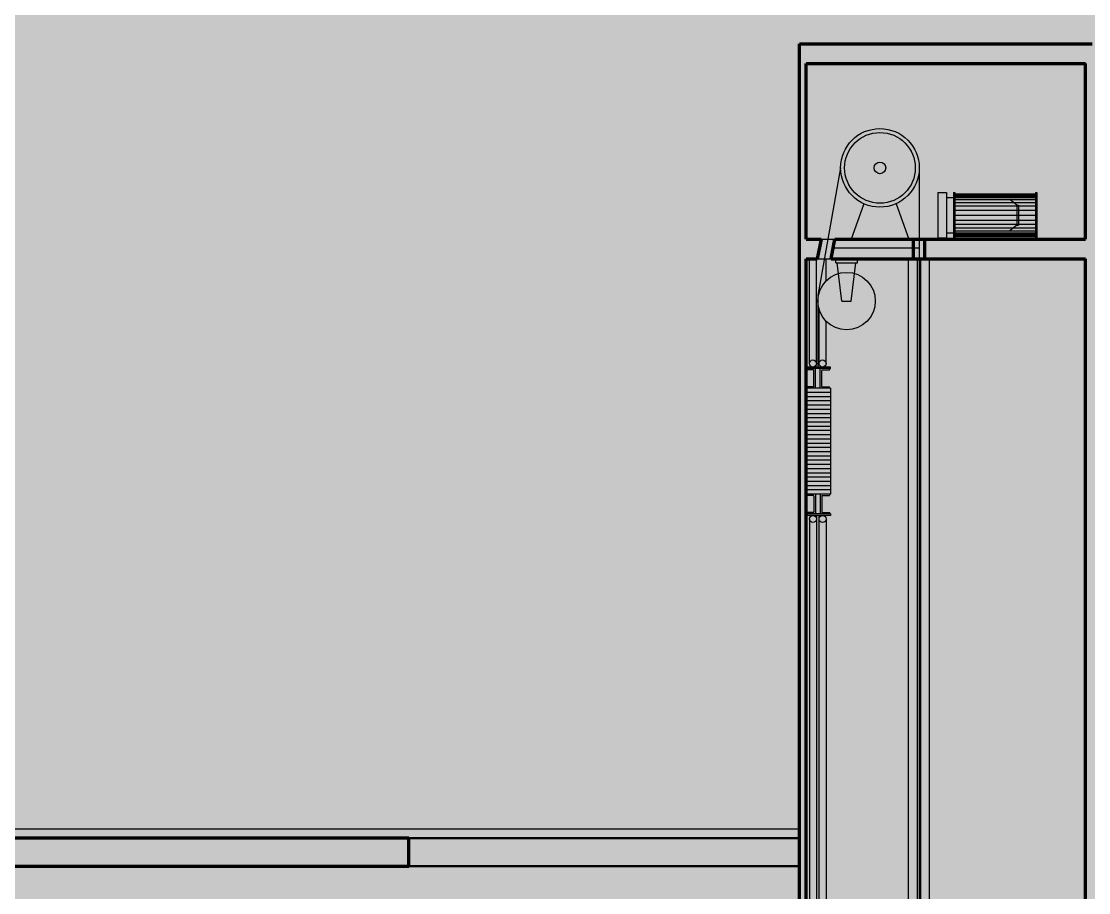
# Model space of a CAD drawing. Header units: millimetres. Extents: x 401 to 30661, y 2016 to 22119.
# Drawn here: x 23293 to 23858, y 13736 to 14198 of the extents above; entities that cross this region are included whole.
import ezdxf

# ---------------------------------------------------------------- set-up
doc = ezdxf.new("R2010")
doc.units = ezdxf.units.MM
for name, color, linetype, lineweight, true_color in [('1ST', 51, 'Continuous', 50, 0x7debff), ('3RD', 140, 'Continuous', 25, 0x7debff), ('4TH DETAILS', 125, 'Continuous', 15, 0x39ffb0)]:
    doc.layers.add(name, color=color, linetype=linetype, lineweight=lineweight, true_color=true_color)
doc.layers.add('BACKGROUND', color=7, linetype='Continuous', true_color=0x000000)
for name, color, linetype, lineweight, true_color, transparency in [('GLOW-CYAN', 7, 'Continuous', 100, 0x7debff, 0.8), ('GLOW-CYAN-2', 7, 'Continuous', 50, 0x7debff, 0.8), ('GLOW-EMERALD-2', 7, 'Continuous', 30, 0x39ffb0, 0.8), ('hatch', 253, 'Continuous', 9, 0x7debff, 0.55)]:
    doc.layers.add(name, color=color, linetype=linetype, lineweight=lineweight, true_color=true_color, transparency=transparency)

msp = doc.modelspace()

# ---------------------------------------------------------------- hatches: boundary and pattern name
at = {"layer": 'BACKGROUND'}
h = msp.add_hatch(color=256, dxfattribs=at)
h.dxf.hatch_style = 1
h.paths.add_polyline_path([(400.723, 2015.745), (30660.634, 2015.745), (30660.634, 22119.328), (400.723, 22119.328)])
at = {"layer": 'hatch'}
h = msp.add_hatch(color=256, dxfattribs=at)
h.dxf.hatch_style = 1
h.paths.add_polyline_path([(22802.664, 14593.018), (22768.957, 14593.018), (22735.254, 14510.462), (22760.592, 14525.978), (22454.64, 13776.554), (22437.749, 13781.726), (22423.633, 13747.151), (22440.525, 13741.979), (22291.726, 13377.498), (22279.058, 13393.014), (22262.206, 13351.736), (22279.058, 13310.458), (22291.726, 13325.974), (22440.525, 12961.493), (22447.282, 12963.562), (22296.794, 13332.181), (22309.463, 13347.697), (22307.814, 13351.736), (22309.463, 13355.776), (22296.794, 13371.292), (22447.282, 13739.91), (22464.174, 13734.738), (22470.564, 13750.391), (22471.663, 13750.391), (23187.816, 13750.391), (23187.816, 13765.256), (22476.632, 13765.256), (22478.289, 13769.313), (22461.397, 13774.485), (22770.727, 14532.185), (22802.664, 14551.742), (22802.664, 14571.296), (24762.256, 14571.296), (24762.256, 14551.742), (24804.328, 14525.978), (25109.972, 13777.307), (25086.324, 13770.066), (25088.287, 13765.256), (24377.426, 13765.256), (24377.426, 13750.391), (25093.256, 13750.391), (25094.356, 13750.391), (25100.746, 13734.738), (25124.394, 13741.979), (25273.193, 13377.498), (25255.457, 13355.776), (25257.106, 13351.736), (25255.457, 13347.697), (25268.126, 13332.181), (25117.638, 12963.562), (25100.746, 12968.734), (25094.356, 12953.081), (24377.426, 12953.081), (24377.426, 12938.216), (25088.287, 12938.216), (25079.874, 12917.608), (25096.766, 12912.436), (24794.193, 12171.287), (24768.855, 12155.771), (24765.557, 12147.692), (22799.362, 12147.692), (22796.064, 12155.771), (22770.727, 12171.287), (22467.846, 12913.189), (22461.09, 12911.12), (22760.592, 12177.494), (22735.254, 12193.01), (22768.957, 12110.454), (24795.962, 12110.454), (24829.666, 12193.01), (24804.328, 12177.494), (25103.523, 12910.368), (25120.414, 12905.196), (25141.286, 12956.321), (25124.394, 12961.493), (25273.193, 13325.974), (25285.862, 13310.458), (25302.714, 13351.736), (25285.862, 13393.014), (25278.261, 13383.704), (25131.151, 13744.048), (25141.286, 13747.151), (25126.864, 13782.479), (25116.729, 13779.376), (24814.463, 14519.772), (24829.666, 14510.462), (24795.962, 14593.018), (24762.256, 14593.018), (24762.256, 14577.502), (22802.664, 14577.502)])
h.paths.add_polyline_path([(24377.426, 13765.256), (24353.117, 13765.256), (24353.117, 13750.391), (24377.426, 13750.391)], flags=17)
h.paths.add_polyline_path([(24353.117, 13765.256), (24066.92, 13765.256), (24066.92, 13750.391), (24353.117, 13750.391)], flags=17)
h.paths.add_polyline_path([(23211.705, 13765.256), (23187.816, 13765.256), (23187.816, 13750.391), (23211.705, 13750.391)], flags=17)
h.paths.add_polyline_path([(23497.999, 13765.256), (23211.705, 13765.256), (23211.705, 13750.391), (23497.999, 13750.391)], flags=17)
h.paths.add_polyline_path([(23765.255, 14082.542), (23723.705, 14082.542), (23721.645, 14072.198), (23765.255, 14072.198)], flags=16)
h.paths.add_polyline_path([(23860.04, 14185.982), (23704.88, 14185.982), (23704.88, 12147.692), (23708.49, 12147.692), (23708.49, 14072.198), (23714.286, 14072.198), (23716.346, 14082.542), (23708.49, 14082.542), (23708.49, 14175.638), (23856.43, 14175.638), (23856.43, 14082.542), (23771.266, 14082.542), (23771.266, 14072.198), (23856.43, 14072.198), (23856.43, 12147.692), (23860.04, 12147.692)], flags=17)
h.paths.add_polyline_path([(23187.816, 12953.081), (22470.564, 12953.081), (22464.174, 12968.734), (22423.633, 12956.321), (22444.198, 12905.948), (22484.738, 12918.361), (22476.632, 12938.216), (23187.816, 12938.216)], flags=17)
h.paths.add_polyline_path([(23497.999, 12953.081), (23211.705, 12953.081), (23211.705, 12938.216), (23497.999, 12938.216)], flags=17)
h.paths.add_polyline_path([(23211.705, 12953.081), (23187.816, 12953.081), (23187.816, 12938.216), (23211.705, 12938.216)], flags=17)
h.paths.add_polyline_path([(24377.426, 12953.081), (24353.117, 12953.081), (24353.117, 12938.216), (24377.426, 12938.216)], flags=17)
h.paths.add_polyline_path([(24353.117, 12953.081), (24066.92, 12953.081), (24066.92, 12938.216), (24353.117, 12938.216)], flags=17)

# ---------------------------------------------------------------- linework, layer by layer
at = {"layer": '1ST', "linetype": 'Continuous', "extrusion": (0, 1, -2e-16)}
for p, q in [((23704.88, 14185.982, -0.389), (23860.04, 14185.982, -0.389)), ((23704.88, 12147.692, -0.389), (23704.88, 14185.982, -0.389)), ((23708.49, 14175.638, -0.389), (23856.43, 14175.638, -0.389)), ((23708.49, 14082.542, -0.389), (23708.49, 14175.638, -0.389)), ((23856.43, 14082.542, -0.389), (23856.43, 14175.638, -0.389)), ((23708.49, 14082.542, -0.389), (23716.346, 14082.542, -0.389)), ((23723.705, 14082.542, -0.389), (23856.43, 14082.542, -0.389)), ((23708.49, 14072.198, -0.389), (23714.286, 14072.198, -0.389)), ((23708.49, 12147.692, -0.389), (23708.49, 14072.198, -0.389)), ((23721.645, 14072.198, -0.389), (23856.43, 14072.198, -0.389)), ((23856.43, 12147.692, -0.389), (23856.43, 14072.198, -0.389)), ((23497.999, 13765.256, -0.389), (22476.632, 13765.256, -0.389)), ((22471.663, 13750.391, -0.389), (23497.999, 13750.391, -0.389))]:
    msp.add_line(p, q, dxfattribs=at)
at = {"layer": '1ST', "linetype": 'Continuous'}
for p, q in [((23716.346, 14082.542, -0.389), (23714.286, 14072.198, -0.389)), ((23721.645, 14072.198, -0.389), (23723.705, 14082.542, -0.389)), ((23765.255, 14082.542, -0.389), (23765.255, 14072.198, -0.389)), ((23771.266, 14082.542, -0.389), (23771.266, 14072.198, -0.389)), ((23497.999, 13750.391, -0.389), (23497.999, 13765.256, -0.389))]:
    msp.add_line(p, q, dxfattribs=at)
at = {"layer": '3RD', "linetype": 'Continuous'}
for p, q in [((23704.88, 13765.256, -0.389), (23497.999, 13765.256, -0.389)), ((23704.88, 13750.391, -0.389), (23497.999, 13750.391, -0.389))]:
    msp.add_line(p, q, dxfattribs=at)
at = {"layer": '4TH DETAILS', "ltscale": 0.3}
for p, q in [((23726.764, 14120.337, -0.389), (23714.661, 14052.763, -0.389)), ((23768.404, 14120.337, -0.389), (23768.404, 13205.253, -0.389)), ((23778.312, 14107.254, -0.389), (23782.801, 14107.254, -0.389)), ((23778.312, 14107.254, -0.389), (23778.312, 14083.313, -0.389)), ((23782.801, 14107.254, -0.389), (23782.801, 14083.313, -0.389)), ((23786.542, 14107.254, -0.389), (23787.29, 14107.254, -0.389)), ((23786.542, 14107.254, -0.389), (23786.542, 14083.313, -0.389)), ((23787.29, 14107.254, -0.389), (23787.29, 14083.313, -0.389)), ((23829.935, 14107.254, -0.389), (23830.683, 14107.254, -0.389)), ((23829.935, 14107.254, -0.389), (23829.935, 14083.313, -0.389)), ((23830.683, 14107.254, -0.389), (23830.683, 14083.313, -0.389)), ((23739.069, 14101.338, -0.389), (23732.25, 14082.542, -0.389)), ((23756.099, 14101.338, -0.389), (23762.918, 14082.542, -0.389)), ((23782.801, 14104.62, -0.389), (23786.542, 14104.62, -0.389)), ((23787.29, 14106.506, -0.389), (23829.935, 14106.506, -0.389)), ((23787.29, 14106.132, -0.389), (23829.935, 14106.132, -0.389)), ((23787.29, 14105.384, -0.389), (23829.935, 14105.384, -0.389)), ((23787.29, 14104.635, -0.389), (23829.935, 14104.635, -0.389)), ((23787.29, 14103.513, -0.389), (23829.935, 14103.513, -0.389)), ((23787.29, 14102.017, -0.389), (23829.935, 14102.017, -0.389)), ((23820.174, 14100.521, -0.389), (23816.433, 14103.513, -0.389)), ((23787.29, 14100.147, -0.389), (23829.935, 14100.147, -0.389)), ((23787.29, 14097.902, -0.389), (23829.935, 14097.902, -0.389)), ((23820.174, 14100.521, -0.389), (23820.922, 14100.521, -0.389)), ((23820.174, 14100.521, -0.389), (23820.174, 14090.047, -0.389)), ((23820.922, 14100.521, -0.389), (23820.922, 14090.047, -0.389)), ((23787.29, 14095.284, -0.389), (23829.935, 14095.284, -0.389)), ((23787.29, 14092.665, -0.389), (23829.935, 14092.665, -0.389)), ((23787.29, 14090.421, -0.389), (23829.935, 14090.421, -0.389)), ((23820.174, 14090.047, -0.389), (23816.433, 14087.054, -0.389)), ((23820.174, 14090.047, -0.389), (23820.922, 14090.047, -0.389)), ((23782.801, 14085.947, -0.389), (23786.542, 14085.947, -0.389)), ((23787.29, 14088.55, -0.389), (23829.935, 14088.55, -0.389)), ((23787.29, 14087.054, -0.389), (23829.935, 14087.054, -0.389)), ((23787.29, 14085.932, -0.389), (23829.935, 14085.932, -0.389)), ((23787.29, 14085.184, -0.389), (23829.935, 14085.184, -0.389)), ((23787.29, 14084.435, -0.389), (23829.935, 14084.435, -0.389)), ((23716.346, 14082.542, -0.389), (23714.286, 14072.198, -0.389)), ((23716.346, 14082.542, -0.389), (23723.705, 14082.542, -0.389)), ((23723.705, 14082.542, -0.389), (23721.645, 14072.198, -0.389)), ((23778.312, 14083.313, -0.389), (23782.801, 14083.313, -0.389)), ((23786.542, 14083.313, -0.389), (23787.29, 14083.313, -0.389)), ((23787.29, 14084.061, -0.389), (23829.935, 14084.061, -0.389)), ((23829.935, 14083.313, -0.389), (23830.683, 14083.313, -0.389)), ((23768.404, 14077.843, -0.389), (23722.769, 14077.843, -0.389)), ((23710.196, 14016.688, -0.389), (23710.196, 14072.198, -0.389)), ((23713.937, 14016.688, -0.389), (23713.937, 14072.198, -0.389)), ((23714.286, 14072.198, -0.389), (23721.645, 14072.198, -0.389)), ((23719.032, 14060.322, -0.389), (23719.032, 14072.198, -0.389)), ((23724.126, 14070.035, -0.389), (23724.126, 14072.198, -0.389)), ((23724.126, 14070.035, -0.389), (23735.657, 14070.035, -0.389)), ((23727.404, 14049.753, -0.389), (23724.972, 14069.953, -0.389)), ((23732.379, 14049.753, -0.389), (23734.811, 14069.953, -0.389)), ((23735.657, 14070.035, -0.389), (23735.657, 14072.198, -0.389)), ((23762.791, 13208.984, -0.389), (23762.791, 14072.198, -0.389)), ((23767.493, 13206.194, -0.389), (23767.493, 14072.198, -0.389)), ((23769.196, 13208.213, -0.389), (23769.196, 14072.198, -0.389)), ((23773.866, 13208.599, -0.389), (23773.866, 14072.198, -0.389)), ((23714.661, 14050.854, -0.389), (23714.661, 14014.774, -0.389)), ((23715.292, 14016.688, -0.389), (23715.292, 14045.456, -0.389)), ((23727.404, 14049.753, -0.389), (23732.379, 14049.753, -0.389)), ((23719.032, 14016.688, -0.389), (23719.032, 14039.184, -0.389)), ((23721.401, 14014.774, -0.389), (23708.49, 14014.774, -0.389)), ((23721.401, 14014.026, -0.389), (23708.49, 14014.026, -0.389)), ((23712.387, 14013.278, -0.389), (23708.595, 14013.278, -0.389)), ((23712.611, 14004.525, -0.389), (23712.611, 14013.054, -0.389)), ((23713.359, 14003.552, -0.389), (23713.359, 14014.026, -0.389)), ((23715.963, 14003.552, -0.389), (23715.963, 14014.026, -0.389)), ((23716.711, 14004.525, -0.389), (23716.711, 14013.054, -0.389)), ((23716.936, 14013.278, -0.389), (23720.727, 14013.278, -0.389)), ((23720.952, 14013.503, -0.389), (23720.952, 14014.026, -0.389)), ((23721.401, 14014.026, -0.389), (23721.401, 14014.774, -0.389)), ((23721.395, 14003.552, -0.389), (23708.49, 14003.552, -0.389)), ((23721.395, 14001.308, -0.389), (23708.49, 14001.308, -0.389)), ((23712.387, 14004.3, -0.389), (23708.674, 14004.3, -0.389)), ((23716.936, 14004.3, -0.389), (23720.649, 14004.3, -0.389)), ((23720.873, 14003.552, -0.389), (23720.873, 14004.076, -0.389)), ((23721.395, 14003.552, -0.389), (23721.395, 13947.441, -0.389)), ((23721.395, 13999.063, -0.389), (23708.49, 13999.063, -0.389)), ((23721.395, 13996.819, -0.389), (23708.49, 13996.819, -0.389)), ((23721.395, 13994.574, -0.389), (23708.49, 13994.574, -0.389)), ((23721.395, 13992.33, -0.389), (23708.49, 13992.33, -0.389)), ((23721.395, 13990.086, -0.389), (23708.49, 13990.086, -0.389)), ((23721.395, 13987.841, -0.389), (23708.49, 13987.841, -0.389)), ((23721.395, 13985.597, -0.389), (23708.49, 13985.597, -0.389)), ((23721.395, 13983.352, -0.389), (23708.49, 13983.352, -0.389)), ((23721.395, 13984.541, -0.389), (23721.45, 13984.541, -0.389)), ((23721.395, 13981.108, -0.389), (23708.49, 13981.108, -0.389)), ((23721.395, 13978.863, -0.389), (23708.49, 13978.863, -0.389)), ((23721.395, 13976.619, -0.389), (23708.49, 13976.619, -0.389)), ((23721.395, 13974.374, -0.389), (23708.49, 13974.374, -0.389)), ((23721.395, 13972.13, -0.389), (23708.49, 13972.13, -0.389)), ((23721.395, 13969.886, -0.389), (23708.49, 13969.886, -0.389)), ((23721.395, 13967.641, -0.389), (23708.49, 13967.641, -0.389)), ((23721.395, 13965.397, -0.389), (23708.49, 13965.397, -0.389)), ((23721.395, 13963.152, -0.389), (23708.49, 13963.152, -0.389)), ((23721.395, 13960.908, -0.389), (23708.49, 13960.908, -0.389)), ((23721.395, 13958.663, -0.389), (23708.49, 13958.663, -0.389)), ((23721.395, 13956.419, -0.389), (23708.49, 13956.419, -0.389)), ((23721.395, 13954.175, -0.389), (23708.49, 13954.175, -0.389)), ((23721.395, 13951.93, -0.389), (23708.49, 13951.93, -0.389)), ((23721.395, 13949.686, -0.389), (23708.49, 13949.686, -0.389)), ((23721.395, 13947.441, -0.389), (23708.49, 13947.441, -0.389)), ((23712.387, 13946.693, -0.389), (23708.674, 13946.693, -0.389)), ((23712.611, 13946.469, -0.389), (23712.611, 13937.94, -0.389)), ((23713.359, 13947.441, -0.389), (23713.359, 13936.967, -0.389)), ((23715.963, 13947.441, -0.389), (23715.963, 13936.967, -0.389)), ((23716.711, 13946.469, -0.389), (23716.711, 13937.94, -0.389)), ((23716.936, 13946.693, -0.389), (23720.649, 13946.693, -0.389)), ((23720.873, 13947.441, -0.389), (23720.873, 13946.917, -0.389)), ((23712.387, 13937.715, -0.389), (23708.595, 13937.715, -0.389)), ((23716.936, 13937.715, -0.389), (23720.727, 13937.715, -0.389)), ((23720.952, 13937.491, -0.389), (23720.952, 13936.967, -0.389)), ((23721.401, 13936.967, -0.389), (23708.49, 13936.967, -0.389)), ((23721.401, 13936.219, -0.389), (23708.49, 13936.219, -0.389)), ((23710.196, 13934.306, -0.389), (23710.196, 12158.036, -0.389)), ((23713.892, 13936.219, -0.389), (23713.892, 12920.724, -0.389)), ((23713.892, 13936.219, -0.389), (23713.892, 12920.724, -0.389)), ((23715.247, 13936.219, -0.389), (23715.247, 12920.724, -0.389)), ((23715.247, 13936.219, -0.389), (23715.247, 12920.724, -0.389)), ((23715.247, 13936.219, -0.389), (23715.247, 12920.724, -0.389)), ((23719.032, 13934.306, -0.389), (23719.032, 12158.036, -0.389)), ((23721.401, 13936.967, -0.389), (23721.401, 13936.219, -0.389))]:
    msp.add_line(p, q, dxfattribs=at)
at = {"layer": '4TH DETAILS', "linetype": 'Continuous', "extrusion": (0, 1, -2e-16)}
msp.add_line((22813.137, 13770.191, -0.389), (23704.88, 13770.191, -0.389), dxfattribs=at)
at = {"layer": '4TH DETAILS', "ltscale": 0.3}
for centre, radius in [((23747.584, 14120.337, -0.389), 20.82), ((23747.584, 14120.337, -0.389), 18.735), ((23747.584, 14120.337, -0.389), 3.088), ((23729.892, 14049.753, -0.389), 15.23), ((23712.066, 14016.688, -0.389), 1.87), ((23717.162, 14016.688, -0.389), 1.87), ((23712.066, 13934.306, -0.389), 1.87), ((23717.162, 13934.306, -0.389), 1.87)]:
    msp.add_circle(centre, radius, dxfattribs=at)
for centre, start, end in [((23708.595, 14013.503, -0.389), 242.04353, 270), ((23708.595, 14013.503, -0.389), 242.04353, 270), ((23712.387, 14013.054, -0.389), 0, 90), ((23716.936, 14013.054, -0.389), 90, 180), ((23720.727, 14013.503, -0.389), 270, 0), ((23720.727, 14013.503, -0.389), 270, 0), ((23708.674, 14004.076, -0.389), 90, 145.0161), ((23712.387, 14004.525, -0.389), 270, 0), ((23716.936, 14004.525, -0.389), 180, 270), ((23720.649, 14004.076, -0.389), 0, 90), ((23708.674, 13946.917, -0.389), 214.9839, 270), ((23712.387, 13946.469, -0.389), 0, 90), ((23716.936, 13946.469, -0.389), 90, 180), ((23720.649, 13946.917, -0.389), 270, 0), ((23708.595, 13937.491, -0.389), 90, 117.95647), ((23708.595, 13937.491, -0.389), 90, 117.95647), ((23712.387, 13937.94, -0.389), 270, 0), ((23716.936, 13937.94, -0.389), 180, 270), ((23720.727, 13937.491, -0.389), 0, 90), ((23720.727, 13937.491, -0.389), 0, 90)]:
    msp.add_arc(centre, 0.224, start, end, dxfattribs=at)
at = {"layer": 'GLOW-CYAN', "linetype": 'Continuous', "extrusion": (0, 1, -2e-16)}
for p, q in [((23704.88, 14185.982, -0.389), (23860.04, 14185.982, -0.389)), ((23704.88, 12147.692, -0.389), (23704.88, 14185.982, -0.389)), ((23708.49, 14175.638, -0.389), (23856.43, 14175.638, -0.389)), ((23708.49, 14082.542, -0.389), (23708.49, 14175.638, -0.389)), ((23856.43, 14082.542, -0.389), (23856.43, 14175.638, -0.389)), ((23708.49, 14082.542, -0.389), (23716.346, 14082.542, -0.389)), ((23723.705, 14082.542, -0.389), (23856.43, 14082.542, -0.389)), ((23708.49, 14072.198, -0.389), (23714.286, 14072.198, -0.389)), ((23708.49, 12147.692, -0.389), (23708.49, 14072.198, -0.389)), ((23721.645, 14072.198, -0.389), (23856.43, 14072.198, -0.389)), ((23856.43, 12147.692, -0.389), (23856.43, 14072.198, -0.389)), ((23497.999, 13765.256, -0.389), (22476.632, 13765.256, -0.389)), ((22471.663, 13750.391, -0.389), (23497.999, 13750.391, -0.389))]:
    msp.add_line(p, q, dxfattribs=at)
at = {"layer": 'GLOW-CYAN', "linetype": 'Continuous'}
for p, q in [((23716.346, 14082.542, -0.389), (23714.286, 14072.198, -0.389)), ((23721.645, 14072.198, -0.389), (23723.705, 14082.542, -0.389)), ((23765.255, 14082.542, -0.389), (23765.255, 14072.198, -0.389)), ((23771.266, 14082.542, -0.389), (23771.266, 14072.198, -0.389)), ((23497.999, 13750.391, -0.389), (23497.999, 13765.256, -0.389))]:
    msp.add_line(p, q, dxfattribs=at)
at = {"layer": 'GLOW-CYAN-2', "linetype": 'Continuous'}
for p, q in [((23704.88, 13765.256, -0.389), (23497.999, 13765.256, -0.389)), ((23704.88, 13750.391, -0.389), (23497.999, 13750.391, -0.389))]:
    msp.add_line(p, q, dxfattribs=at)
at = {"layer": 'GLOW-EMERALD-2', "ltscale": 0.3}
for p, q in [((23726.764, 14120.337, -0.389), (23714.661, 14052.763, -0.389)), ((23768.404, 14120.337, -0.389), (23768.404, 13205.253, -0.389)), ((23778.312, 14107.254, -0.389), (23782.801, 14107.254, -0.389)), ((23778.312, 14107.254, -0.389), (23778.312, 14083.313, -0.389)), ((23782.801, 14107.254, -0.389), (23782.801, 14083.313, -0.389)), ((23786.542, 14107.254, -0.389), (23787.29, 14107.254, -0.389)), ((23786.542, 14107.254, -0.389), (23786.542, 14083.313, -0.389)), ((23787.29, 14107.254, -0.389), (23787.29, 14083.313, -0.389)), ((23829.935, 14107.254, -0.389), (23830.683, 14107.254, -0.389)), ((23829.935, 14107.254, -0.389), (23829.935, 14083.313, -0.389)), ((23830.683, 14107.254, -0.389), (23830.683, 14083.313, -0.389)), ((23739.069, 14101.338, -0.389), (23732.25, 14082.542, -0.389)), ((23756.099, 14101.338, -0.389), (23762.918, 14082.542, -0.389)), ((23782.801, 14104.62, -0.389), (23786.542, 14104.62, -0.389)), ((23787.29, 14106.506, -0.389), (23829.935, 14106.506, -0.389)), ((23787.29, 14106.132, -0.389), (23829.935, 14106.132, -0.389)), ((23787.29, 14105.384, -0.389), (23829.935, 14105.384, -0.389)), ((23787.29, 14104.635, -0.389), (23829.935, 14104.635, -0.389)), ((23787.29, 14103.513, -0.389), (23829.935, 14103.513, -0.389)), ((23787.29, 14102.017, -0.389), (23829.935, 14102.017, -0.389)), ((23820.174, 14100.521, -0.389), (23816.433, 14103.513, -0.389)), ((23787.29, 14100.147, -0.389), (23829.935, 14100.147, -0.389)), ((23787.29, 14097.902, -0.389), (23829.935, 14097.902, -0.389)), ((23820.174, 14100.521, -0.389), (23820.922, 14100.521, -0.389)), ((23820.174, 14100.521, -0.389), (23820.174, 14090.047, -0.389)), ((23820.922, 14100.521, -0.389), (23820.922, 14090.047, -0.389)), ((23787.29, 14095.284, -0.389), (23829.935, 14095.284, -0.389)), ((23787.29, 14092.665, -0.389), (23829.935, 14092.665, -0.389)), ((23787.29, 14090.421, -0.389), (23829.935, 14090.421, -0.389)), ((23820.174, 14090.047, -0.389), (23816.433, 14087.054, -0.389)), ((23820.174, 14090.047, -0.389), (23820.922, 14090.047, -0.389)), ((23782.801, 14085.947, -0.389), (23786.542, 14085.947, -0.389)), ((23787.29, 14088.55, -0.389), (23829.935, 14088.55, -0.389)), ((23787.29, 14087.054, -0.389), (23829.935, 14087.054, -0.389)), ((23787.29, 14085.932, -0.389), (23829.935, 14085.932, -0.389)), ((23787.29, 14085.184, -0.389), (23829.935, 14085.184, -0.389)), ((23787.29, 14084.435, -0.389), (23829.935, 14084.435, -0.389)), ((23716.346, 14082.542, -0.389), (23714.286, 14072.198, -0.389)), ((23716.346, 14082.542, -0.389), (23723.705, 14082.542, -0.389)), ((23723.705, 14082.542, -0.389), (23721.645, 14072.198, -0.389)), ((23778.312, 14083.313, -0.389), (23782.801, 14083.313, -0.389)), ((23786.542, 14083.313, -0.389), (23787.29, 14083.313, -0.389)), ((23787.29, 14084.061, -0.389), (23829.935, 14084.061, -0.389)), ((23829.935, 14083.313, -0.389), (23830.683, 14083.313, -0.389)), ((23768.404, 14077.843, -0.389), (23722.769, 14077.843, -0.389)), ((23710.196, 14016.688, -0.389), (23710.196, 14072.198, -0.389)), ((23713.937, 14016.688, -0.389), (23713.937, 14072.198, -0.389)), ((23714.286, 14072.198, -0.389), (23721.645, 14072.198, -0.389)), ((23719.032, 14060.322, -0.389), (23719.032, 14072.198, -0.389)), ((23724.126, 14070.035, -0.389), (23724.126, 14072.198, -0.389)), ((23724.126, 14070.035, -0.389), (23735.657, 14070.035, -0.389)), ((23727.404, 14049.753, -0.389), (23724.972, 14069.953, -0.389)), ((23732.379, 14049.753, -0.389), (23734.811, 14069.953, -0.389)), ((23735.657, 14070.035, -0.389), (23735.657, 14072.198, -0.389)), ((23762.791, 13208.984, -0.389), (23762.791, 14072.198, -0.389)), ((23767.493, 13206.194, -0.389), (23767.493, 14072.198, -0.389)), ((23769.196, 13208.213, -0.389), (23769.196, 14072.198, -0.389)), ((23773.866, 13208.599, -0.389), (23773.866, 14072.198, -0.389)), ((23714.661, 14050.854, -0.389), (23714.661, 14014.774, -0.389)), ((23715.292, 14016.688, -0.389), (23715.292, 14045.456, -0.389)), ((23727.404, 14049.753, -0.389), (23732.379, 14049.753, -0.389)), ((23719.032, 14016.688, -0.389), (23719.032, 14039.184, -0.389)), ((23721.401, 14014.774, -0.389), (23708.49, 14014.774, -0.389)), ((23721.401, 14014.026, -0.389), (23708.49, 14014.026, -0.389)), ((23712.387, 14013.278, -0.389), (23708.595, 14013.278, -0.389)), ((23712.611, 14004.525, -0.389), (23712.611, 14013.054, -0.389)), ((23713.359, 14003.552, -0.389), (23713.359, 14014.026, -0.389)), ((23715.963, 14003.552, -0.389), (23715.963, 14014.026, -0.389)), ((23716.711, 14004.525, -0.389), (23716.711, 14013.054, -0.389)), ((23716.936, 14013.278, -0.389), (23720.727, 14013.278, -0.389)), ((23720.952, 14013.503, -0.389), (23720.952, 14014.026, -0.389)), ((23721.401, 14014.026, -0.389), (23721.401, 14014.774, -0.389)), ((23721.395, 14003.552, -0.389), (23708.49, 14003.552, -0.389)), ((23721.395, 14001.308, -0.389), (23708.49, 14001.308, -0.389)), ((23712.387, 14004.3, -0.389), (23708.674, 14004.3, -0.389)), ((23716.936, 14004.3, -0.389), (23720.649, 14004.3, -0.389)), ((23720.873, 14003.552, -0.389), (23720.873, 14004.076, -0.389)), ((23721.395, 14003.552, -0.389), (23721.395, 13947.441, -0.389)), ((23721.395, 13999.063, -0.389), (23708.49, 13999.063, -0.389)), ((23721.395, 13996.819, -0.389), (23708.49, 13996.819, -0.389)), ((23721.395, 13994.574, -0.389), (23708.49, 13994.574, -0.389)), ((23721.395, 13992.33, -0.389), (23708.49, 13992.33, -0.389)), ((23721.395, 13990.086, -0.389), (23708.49, 13990.086, -0.389)), ((23721.395, 13987.841, -0.389), (23708.49, 13987.841, -0.389)), ((23721.395, 13985.597, -0.389), (23708.49, 13985.597, -0.389)), ((23721.395, 13983.352, -0.389), (23708.49, 13983.352, -0.389)), ((23721.395, 13984.541, -0.389), (23721.45, 13984.541, -0.389)), ((23721.395, 13981.108, -0.389), (23708.49, 13981.108, -0.389)), ((23721.395, 13978.863, -0.389), (23708.49, 13978.863, -0.389)), ((23721.395, 13976.619, -0.389), (23708.49, 13976.619, -0.389)), ((23721.395, 13974.374, -0.389), (23708.49, 13974.374, -0.389)), ((23721.395, 13972.13, -0.389), (23708.49, 13972.13, -0.389)), ((23721.395, 13969.886, -0.389), (23708.49, 13969.886, -0.389)), ((23721.395, 13967.641, -0.389), (23708.49, 13967.641, -0.389)), ((23721.395, 13965.397, -0.389), (23708.49, 13965.397, -0.389)), ((23721.395, 13963.152, -0.389), (23708.49, 13963.152, -0.389)), ((23721.395, 13960.908, -0.389), (23708.49, 13960.908, -0.389)), ((23721.395, 13958.663, -0.389), (23708.49, 13958.663, -0.389)), ((23721.395, 13956.419, -0.389), (23708.49, 13956.419, -0.389)), ((23721.395, 13954.175, -0.389), (23708.49, 13954.175, -0.389)), ((23721.395, 13951.93, -0.389), (23708.49, 13951.93, -0.389)), ((23721.395, 13949.686, -0.389), (23708.49, 13949.686, -0.389)), ((23721.395, 13947.441, -0.389), (23708.49, 13947.441, -0.389)), ((23712.387, 13946.693, -0.389), (23708.674, 13946.693, -0.389)), ((23712.611, 13946.469, -0.389), (23712.611, 13937.94, -0.389)), ((23713.359, 13947.441, -0.389), (23713.359, 13936.967, -0.389)), ((23715.963, 13947.441, -0.389), (23715.963, 13936.967, -0.389)), ((23716.711, 13946.469, -0.389), (23716.711, 13937.94, -0.389)), ((23716.936, 13946.693, -0.389), (23720.649, 13946.693, -0.389)), ((23720.873, 13947.441, -0.389), (23720.873, 13946.917, -0.389)), ((23712.387, 13937.715, -0.389), (23708.595, 13937.715, -0.389)), ((23716.936, 13937.715, -0.389), (23720.727, 13937.715, -0.389)), ((23720.952, 13937.491, -0.389), (23720.952, 13936.967, -0.389)), ((23721.401, 13936.967, -0.389), (23708.49, 13936.967, -0.389)), ((23721.401, 13936.219, -0.389), (23708.49, 13936.219, -0.389)), ((23710.196, 13934.306, -0.389), (23710.196, 12158.036, -0.389)), ((23713.892, 13936.219, -0.389), (23713.892, 12920.724, -0.389)), ((23713.892, 13936.219, -0.389), (23713.892, 12920.724, -0.389)), ((23715.247, 13936.219, -0.389), (23715.247, 12920.724, -0.389)), ((23715.247, 13936.219, -0.389), (23715.247, 12920.724, -0.389)), ((23715.247, 13936.219, -0.389), (23715.247, 12920.724, -0.389)), ((23719.032, 13934.306, -0.389), (23719.032, 12158.036, -0.389)), ((23721.401, 13936.967, -0.389), (23721.401, 13936.219, -0.389))]:
    msp.add_line(p, q, dxfattribs=at)
at = {"layer": 'GLOW-EMERALD-2', "linetype": 'Continuous', "extrusion": (0, 1, -2e-16)}
msp.add_line((22813.137, 13770.191, -0.389), (23704.88, 13770.191, -0.389), dxfattribs=at)
at = {"layer": 'GLOW-EMERALD-2', "ltscale": 0.3}
for centre, radius in [((23747.584, 14120.337, -0.389), 20.82), ((23747.584, 14120.337, -0.389), 18.735), ((23747.584, 14120.337, -0.389), 3.088), ((23729.892, 14049.753, -0.389), 15.23), ((23712.066, 14016.688, -0.389), 1.87), ((23717.162, 14016.688, -0.389), 1.87), ((23712.066, 13934.306, -0.389), 1.87), ((23717.162, 13934.306, -0.389), 1.87)]:
    msp.add_circle(centre, radius, dxfattribs=at)
for centre, start, end in [((23708.595, 14013.503, -0.389), 242.04353, 270), ((23708.595, 14013.503, -0.389), 242.04353, 270), ((23712.387, 14013.054, -0.389), 0, 90), ((23716.936, 14013.054, -0.389), 90, 180), ((23720.727, 14013.503, -0.389), 270, 0), ((23720.727, 14013.503, -0.389), 270, 0), ((23708.674, 14004.076, -0.389), 90, 145.0161), ((23712.387, 14004.525, -0.389), 270, 0), ((23716.936, 14004.525, -0.389), 180, 270), ((23720.649, 14004.076, -0.389), 0, 90), ((23708.674, 13946.917, -0.389), 214.9839, 270), ((23712.387, 13946.469, -0.389), 0, 90), ((23716.936, 13946.469, -0.389), 90, 180), ((23720.649, 13946.917, -0.389), 270, 0), ((23708.595, 13937.491, -0.389), 90, 117.95647), ((23708.595, 13937.491, -0.389), 90, 117.95647), ((23712.387, 13937.94, -0.389), 270, 0), ((23716.936, 13937.94, -0.389), 180, 270), ((23720.727, 13937.491, -0.389), 0, 90), ((23720.727, 13937.491, -0.389), 0, 90)]:
    msp.add_arc(centre, 0.224, start, end, dxfattribs=at)

doc.saveas('drawing.dxf')
